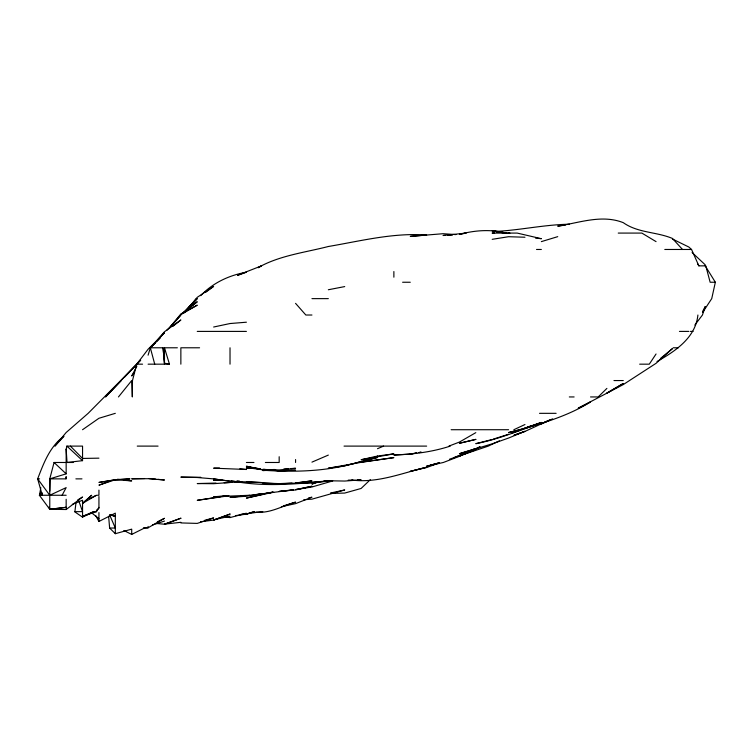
<?xml version="1.0" encoding="UTF-8"?>
<svg xmlns="http://www.w3.org/2000/svg" width="753" height="753" viewBox="0 0 753 753"><rect width="100%" height="100%" fill="white"/><g stroke="black" fill="none" stroke-linecap="round" stroke-linejoin="round"><path stroke-width="1.13" d="M49.773 491.088L50.103 478.87M74.905 511.645L75.949 502.91M40.794 487.615L39.514 495.258L40.38 493.215M692.101 252.537L705.213 264.821L705.213 265.856L715.35 282.243L711.736 298.63L702.662 312.42M66.16 449.183L66.913 446.105L82.548 446.105L82.548 460.657L67.026 462.483L66.16 449.183L66.16 473.835L49.773 478.87L49.773 509.32L66.16 507.306L49.773 509.273L48.954 507.117M66.16 462.483L54.065 462.483L49.773 478.87L65.822 478.87L66.16 476.621L66.16 478.87M160.361 337.071L148.087 349.241L136.745 364.17L132.472 380.557L132.321 396.944L131.709 380.557L118.456 396.944M657.021 361.496C675.196 351.303 695.603 337.711 697.899 315.018M148.087 355.181L150.336 347.782L164.474 332.722L150.591 347.782L164.474 331.753L180.861 319.969L172.842 326.397M49.773 509.32L39.382 495.258L40.267 493.215M136.877 366.146L131.709 375.992L133.742 373.262M702.728 311.262L705.213 306.565L702.445 315.018L694.84 325.032M62.113 495.258L66.16 487.624L49.773 495.258L37.65 478.87C43.627 463.311 49.745 446.708 63.657 436.364M83.621 515.993L96.516 511.645L98.935 507.371M656.051 353.995L649.284 364.17L639.664 364.17M170.385 326.849L180.861 313.926L197.248 305.163L180.861 314.632L197.248 301.755L182.687 313.54M187.121 309.549L197.248 297.331L213.636 286.375L205.447 292.503M189.285 307.252L196.589 298.63L183.468 313.286M172.71 324.505L180.861 315.018L166.592 330.539M63.911 436.364L54.894 446.105L66.16 432.495L88.157 413.331L140.67 360.386M184.984 311.742L197.248 298.63L182.499 313.38M121.318 380.557L105.571 396.944L140.227 360.216M124.518 377.215L134.025 367.323M150.591 347.782L155.494 342.766M157.123 341.09L160.398 337.739M606.899 388.397L598.193 396.944L590.512 396.944M370.325 479.67L361.111 488.462L344.723 493.064L330.68 493.422M82.548 503.465L91.659 495.258L82.548 503.362L96.44 495.258L89.494 498.58M200.703 295.684C212.817 282.855 229.176 275.231 246.41 272.219L237.666 275.363M660.372 358.541L672.438 348.601L656.051 363.322L623.277 384.576L578.219 408.201L590.512 401.942C570.398 414.555 547.6 421.784 524.963 428.344L539.167 423.666C518.205 430.838 497.686 439.526 475.811 443.668L492.198 439.488M96.365 510.327L98.935 508.36L98.935 496.509M49.773 509.273L66.16 509.527L82.548 497.008L77.728 499.907M82.548 429.718L98.935 418.273L115.322 413.331M258.015 267.663C279.476 255.483 304.701 252.584 328.336 246.504C360.866 240.979 393.367 232.555 426.65 235.021L410.263 236.386L443.037 233.712L455.913 234.588M258.477 267.663L261.498 265.856L237.666 275.221M475.811 432.646L459.424 442.067L448.901 446.105M95.669 515.57L98.935 521.462L115.322 513.132L115.322 533.698L131.709 529.143L131.709 534.423L123.831 530.489M499.361 440.853L488.273 446.105L459.424 455.904L475.811 448.553L459.424 456.346L443.338 462.483L426.65 466.22L439.338 462.775L426.65 466.512L436.476 463.49M131.709 534.423L144.454 528.032L148.087 527.797L164.474 518.299L157.311 521.848M78.754 500.726L82.548 511.645L74.481 511.645L82.548 517.16L93.711 511.645L96.516 511.645M550.565 419.572L524.963 431.441L514.045 435.206L524.963 431.29L508.576 438.048L492.198 443.837L459.424 453.701L475.811 448.581L459.424 455.772L449.588 459.179M548.523 420.503L541.351 423.892L552.617 418.866M513.847 429.718L524.963 424.532M475.811 448.553L453.965 457.626M311.949 462.135L328.336 455.085M377.498 448.713L383.569 446.105M83.564 515.927L93.711 511.645M72.307 504.378L82.548 500.227L82.548 517.16M525.989 427.873L531.11 425.803M110.945 480.63L98.935 485.167L115.322 479.727L129.958 478.87L115.322 479.83L98.935 482.428L115.322 479.727L131.709 480.894L124.057 480M522.14 429.361L541.351 422.433L520.116 429.718L508.576 432.551L524.963 428.297M332.732 480.932L311.949 486.993L295.562 489.591L311.949 486.24L295.562 489.949L279.175 491.398L293.378 489.836M213.636 520.069L230.023 514.064L213.636 520.069L200.524 521.782M164.474 524.22L180.861 518.233L164.474 524.22L156.285 523.476M439.404 462.879L426.65 467.519L410.263 471.34L426.65 467.227C402.008 473.072 377.582 483.379 351.745 480.038M511.729 433.135L521.198 429.718M152.464 524.982L164.474 521.067M246.41 514.12L254.166 511.645L246.41 514.12L235.482 515.626M493.29 439.14L508.576 434.274M450.228 446.105C432.081 452.082 412.908 454.332 393.875 455.01L410.263 454.115L416.823 452.948L410.263 454.087M283.552 505.828L295.562 502.147C282.563 505.837 269.696 513.791 255.766 512.087M541.351 241.628L557.738 236.649M262.797 494.307L246.41 498.1L273.716 492.151M204.891 520.21L213.636 517.923L197.248 523.401L180.861 522.93L180.861 522.309L164.474 524.154M225.646 516.991L230.023 517.575L246.41 513.301L240.941 514.327M356.536 462.756C326.087 471.623 294.216 472.3 262.797 470.22M357.609 462.483L377.498 457.447L344.723 465.853L328.336 468.206L360.311 462.483L393.875 457.617L358.55 462.483M213.636 519.862L230.023 516.153M330.52 493.017L344.723 489.958L311.949 499.164L303.76 499.728M281.358 506.694L295.562 503.644L311.949 497.225L308.674 497.837M213.636 327.018L230.023 323.536L246.41 322.209M220.469 496.688L197.248 500.321L228.931 495.775M222.747 496.208L225.015 495.738M272.624 492.095L262.797 494.024L272.624 492.17M328.336 289.754L344.723 286.582M419.007 452.562L421.191 452.176L419.007 452.553M492.198 239.322L508.576 236.715L524.963 237.233M246.41 513.875L261.507 511.645M565.39 225.053L557.738 226.135C579.321 222.822 601.882 214.191 623.277 222.662C637.979 233.054 656.305 231.698 672.438 238.437L682.51 249.469M293.378 489.883L248.462 495.502M295.562 482.918L311.949 480.847L295.562 483.134L279.175 483.812L262.797 483.021L279.175 483.614L292.051 483.068M253.865 494.843L262.797 493.723L246.41 496.246L230.023 497.375L238.212 496.556M240.555 496.321L245.233 495.85M569.447 224.234C543.835 224.62 518.817 230.522 493.366 231.529M330.68 480.781L302.584 482.842M249.874 495.258L213.636 496.764L226.512 495.85M232.357 482.334L224.168 482.739M234.701 482.165L241.722 481.638L213.636 483.699L197.248 483.558L215.979 483.059M328.336 481.158C295.985 483.944 263.268 487.323 231.115 480.734M299.073 483.059L295.562 483.285L311.949 482.786L328.336 481.016L323.658 481.073M283.862 468.987L288.54 468.705M290.884 468.573L295.562 468.291L279.175 469.957L262.797 469.411L265.131 469.392M268.642 470.239L262.797 470.55L275.664 470.249M274.497 469.477L262.797 470.013L246.41 466.229L260.613 469.11M220.657 480.056L213.636 480.376L221.824 480.019M445.381 235.388L443.037 235.482L466.163 233.082L459.424 234.39C474.635 230.267 490.702 229.072 506.082 233.082L501.451 232.573M447.724 235.294L452.402 235.115M219.49 467.99L213.636 468.178L246.41 469.486L239.849 468.752M348.234 480.15L352.912 480.038M144.576 478.541L131.709 478.814L148.087 478.692L164.474 480L157.923 479.322M98.935 458.163L82.548 458.436L70.377 446.105M492.34 233.082L517.189 233.082L541.351 238.701L535.496 238.099M200.759 477.289L180.861 477.129L197.248 477.506L213.636 478.889L230.023 481.233L262.797 482.617L246.41 481.685M143.409 527.862L148.087 527.797L148.087 526.413M492.198 233.082L494.655 233.082M618.241 233.082L641.867 233.082L656.051 241.619M536.522 249.469L541.351 249.469M664.795 249.469L691.546 249.469L698.869 265.856L705.213 265.856M402.61 282.243L410.263 282.243M715.35 282.243L710.145 282.243L705.787 265.856M311.949 298.63L328.336 298.63M311.949 315.018L305.84 315.018L295.562 303.355M197.248 331.405L246.41 331.405M679.451 331.405L688.826 331.405M690.35 331.405L693.108 331.405M177.36 347.782L164.474 347.782L169.463 364.17L164.474 363.162L163.072 347.782L150.336 347.782L154.723 364.17M199.573 347.782L180.861 347.782L180.861 364.17M673.154 347.782L678.321 347.782M136.745 364.17L142.562 364.17M148.087 364.17L169.463 364.17M613.968 380.557L623.277 380.557M569.315 396.944L574.125 396.944M539.515 413.331L556.119 413.331M451.141 429.718L508.576 429.718M137.244 446.105L158.064 446.105M344.036 446.105L426.65 446.105M67.026 462.483L73.257 462.483M246.41 462.483L253.959 462.483M265.367 462.483L279.175 462.483L279.175 456.723M39.58 478.87L37.65 478.87L42.281 495.258L42.281 492.923M75.884 478.87L81.973 478.87M39.382 495.258L66.16 495.258M97.344 495.258L98.935 495.258L98.935 490.109M260.453 511.645L262.797 511.645M108.63 516.323L109.627 528.032L115.322 528.032L110.004 515.739M357.6 479.812L361.111 479.849L344.723 481.054L328.336 480.762M149.179 478.55L155.739 479.096M237.044 480.819L239.388 481.035M272.153 470.051L262.797 469.561L279.175 470.813L295.562 470.154L279.175 470.776L274.497 470.296M496.82 232.065L499.135 232.319M117.506 479.228L119.689 479.482M260.613 468.837L246.41 466.954L260.613 469.213M230.023 481.233L213.438 478.87M507.324 233.082L492.198 230.832L506.082 233.082M109.853 514.883L115.322 516.313L111.265 514.45M109.853 514.76L115.322 516.313M227.839 516.784L230.023 517.575M672.438 239.012L688.826 247.022L691.546 249.469M91.894 513.047L98.935 518.676M66.913 446.105L82.548 460.657M54.065 462.483L66.16 473.835M109.627 528.032L115.322 533.698M697.683 263.926L698.869 265.856M163.072 347.782L164.474 364.17L164.474 347.782M393.875 271.541L393.875 277.198M295.562 459.565L295.562 462.483M230.023 347.782L230.023 364.17M98.935 512.567L98.935 521.462M66.16 499.267L66.16 509.527M623.277 383.493L606.899 393.104L623.277 383.493M479.943 446.924L476.837 448.167L479.943 446.915M475.811 449.579L459.424 455.97L475.811 449.579M319.263 481.628L311.949 484.038L319.272 481.628M475.811 439.394L459.424 443.272L475.811 439.394M377.498 456.045L361.111 459.735L393.875 453.843L377.498 456.045M260.453 468.94L246.41 468.018L260.453 468.968M509.762 233.082L508.576 232.865L509.762 233.082"/></g></svg>
